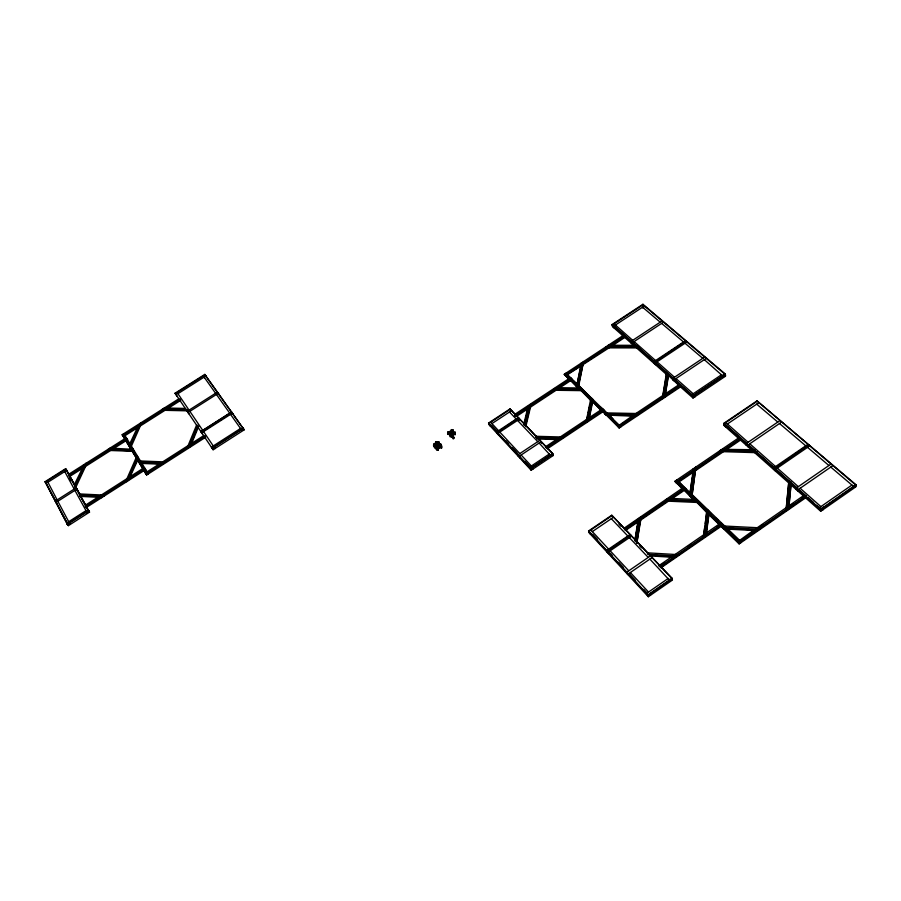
<?xml version="1.0" encoding="UTF-8"?>
<svg xmlns="http://www.w3.org/2000/svg" width="901" height="901" viewBox="0 0 901 901"><rect width="100%" height="100%" fill="white"/><g stroke="black" fill="none" stroke-linecap="round" stroke-linejoin="round"><path stroke-width="1.35" d="M453.845 437.875C450.973 434.98 453.485 441.929 454.16 437.199M788.916 506.846L788.848 505.833L803.906 495.404L803.974 496.417L791.044 484.952L790.965 483.927L788.713 481.934L785.954 510.946L788.612 509.099L791.179 482.17M788.983 480.943L786.258 508.682L786.19 507.68L757.279 527.693L757.392 528.684M787.418 508.637L790.031 481.934M789.051 505.461L791.236 482.936M437.199 442.357L436.264 443.258M703.084 537.717L705.832 536.365L706.215 533.583L703.546 535.431M709.233 511.52L708.862 514.234L706.756 512.196L707.139 509.493L709.312 512.005M706.485 532.694L709.132 513.39M704.954 526.353L703.163 538.212L707.139 509.493L711.328 513.953M705.325 523.627L706.677 511.712M704.695 535.892L707.995 511.858M757.099 452.707L723.447 451.683L723.312 450.669L695.527 469.579L691.664 498.028L691.968 494.874L689.918 492.903L689.614 496.046M706.249 509.054L699.435 502.082L696.124 501.925L694.063 499.931L697.363 500.078L692.058 495.37L695.91 466.988L695.606 470.085L693.038 471.831L693.342 468.734L690.008 493.399M690.2 492.092L692.34 477.598M692.734 474.962L692.948 471.324L678.295 481.303L685.796 489.344L672.169 498.636M690.74 495.212L694.513 469.658M668.26 375.165L664.758 396.879L662.303 398.524L666.391 373.51L679.163 385.707L678.994 384.682L665.073 393.996L665.253 395.021M664.758 396.879L665.163 394.503L662.708 396.147L662.303 398.524M665.479 393.681L668.655 374.94M636.861 542.898L640.532 519.1L640.757 520.057L668.429 501.193L668.238 500.201L696.045 501.44L706.835 512.692M641.107 516.892L640.645 519.584L638.021 521.364L638.494 518.683L641.219 517.377M636.793 543.269L640.983 518.739M666.785 373.318L662.809 396.654L662.618 395.64L635.926 413.491L636.14 414.505M663.733 396.508L667.63 373.555M634.878 540.825L637.908 520.891L638.133 521.848L625.407 530.531M635.059 539.789L636.478 531.534M636.951 528.786L637.424 526.038M637.897 523.29L638.37 520.541M635.712 541.614L639.564 519.134M592.441 401.801L592.926 399.458L591.18 397.78L590.696 400.112L592.441 401.801L593.061 399.965M589.412 417.546L592.779 401.317M587.767 415.293L586.675 420.53L586.416 419.539L560.276 436.951L560.557 437.931M588.308 412.681L589.682 406.137M587.531 420.407L591.811 399.785M451.615 432.717C453.09 431.68 449.768 431.365 450.489 433.156M451.728 436.884L451.795 433.527L450.309 433.494L449.723 435.566L450.241 436.85L451.728 436.884L452.302 434.811L450.815 434.766L450.41 431.973L450.568 434.496L448.101 434.428L447.583 433.144L447.932 431.906L452.539 432.21L451.829 431.59M638.753 347.91L609.031 347.865L608.794 346.84L583.105 363.779L578.239 388.444L578.6 385.651L576.899 384.017L576.527 386.799M577.023 384.513L581.213 363.114L580.976 366.358M577.417 382.711L580.683 367.721M577.496 385.977L582.283 363.948M590.324 397.33L578.465 385.155L583.589 361.549L583.229 364.286L567.179 374.275L567.45 375.278M576.899 384.017L576.403 386.292L578.104 387.948M525.429 419.697L528.313 407.759M524.821 425.351L529.405 406.295M530.892 404.346L530.34 406.655L527.918 408.243L528.482 405.934L531.049 404.831M525.812 426.657L530.712 406.193M452.539 432.03L452.696 434.552L455.174 434.62L455.016 432.097L450.601 431.838M455.174 434.62L455.016 432.097M451.311 432.987L451.378 429.642L452.865 429.676L453.372 430.96L452.798 433.032L451.311 432.987L451.378 429.642M452.212 432.018L452.865 429.676M452.696 434.552L452.291 431.748M448.101 434.428L447.932 431.906M441.445 445.443L441.096 446.693L436.76 446.84L435.983 445.285L436.535 443.911M437.278 448.101L441.614 447.955L441.963 446.705L440.927 444.182L438.213 443.821L438.81 441.738L437.323 441.704L436.737 443.776M438.46 445.567L437.638 448.968L436.163 448.923L436.76 446.84M438.855 445.049L438.325 446.491L436.636 446.693M438.629 446.626L438.46 444.103L439.846 444.272L438.81 441.738M436.23 445.567L435.634 447.662L436.692 450.185L438.168 450.23L438.753 448.146L437.706 445.623L433.527 445.218L433.877 443.968C438.01 442.301 434.687 446.738 437.841 445.939L438.584 444.418L437.03 445.804L436.58 444.227M439.373 446.322L439.024 447.572L437.458 447.763M439.508 446.637L439.159 447.887L438.246 444.587L436.703 445.533M441.614 447.955L440.578 445.432L440.927 444.182M434.406 445.229L434.057 446.479L438.1 446.569L438.674 445.601M439.373 447.29L434.586 447.741L434.935 446.491L433.877 443.968M452.02 432.255L450.996 432.322M187.476 448.248L189.807 446.75L190.719 444.565L187.183 447.808L196.564 425.137L197.128 426.027M191.519 443.765L198.671 426.421M189.097 446.4L197.871 425.159M126.331 481.28L127.311 479.05L129.665 477.541L128.685 479.782L126.647 481.708L129.462 475.289M136.456 458.159L137.098 455.546L126.985 478.622L127.627 479.478M127.998 479.411L137.414 457.877M137.425 459.769L138.067 457.156L129.35 477.113L129.981 477.969M131.231 442.785L129.519 446.637L130.161 444.058M130.161 445.916L139.362 425.182M131.118 445.623L130.476 448.214L140.342 425.948L139.734 425.081L164.387 409.459L164.973 410.338L188.151 410.856M140.973 423.414L140.038 425.52L137.763 426.961L140.669 422.974L130.814 445.195L131.433 446.063M74.592 487.058L84.593 465.614M75.357 488.331L85.572 466.391L84.919 465.535L85.933 463.362L85.246 465.963L82.926 467.439L83.939 465.254L86.259 463.79M85.933 463.362L75.279 486.213L79.547 493.692M75.447 486.427L74.389 484.58L83.939 465.254M74.389 484.58L75.065 485.414L69.4 475.379L82.588 467.011L83.613 464.837M439.305 447.943L438.9 448.326M435.971 441.85L435.363 442.447L435.994 443.213M436.703 444.542L436.399 445.308L436.974 445.173M439.024 448.236L436.771 443.022M435.724 441.952L436.321 441.693M451.581 432.683L453.71 437.987M436.962 446.322L438.562 445.353M438.246 446.547L438.562 447.065M437.424 447.549L438.719 447.437L439.001 446.423M821.96 508.153L824.246 506.565M855.939 484.693L855.95 486.765L820.721 511.284L820.642 509.245L855.939 484.693L756.975 400.866L723.706 423.402L723.976 425.463L739 438.787L738.876 437.762L675.052 481.179L682.53 489.209L682.35 488.218L623.627 528.527M822.816 509.042L822.838 509.797L822.816 509.042L820.687 510.518L818.784 508.096L851.929 485.053M855.95 485.988L853.844 487.452L853.833 486.675L830.767 467.078M831.004 464.071L796.225 488.105L796.326 489.637M832.851 465.648L798.038 489.716L798.128 491.248M648.337 596.732L647.887 594.874L672.011 578.194L611.734 515.226L588.601 530.937L589.153 532.829L648.337 596.732L672.405 580.075L672.011 578.194M649.858 559.116L670.096 580.863L672.259 579.377M739.079 543.416L740.982 542.098L739.079 543.416L737.525 541.906L739.428 540.6L741.05 542.593M786.224 508.187L788.882 506.339M750.972 533.133L753.259 531.545M760.151 526.77L763.597 524.382M789.997 506.092L793.443 503.715M801.473 498.14L804.92 495.764M805.809 495.899L739.248 542.008L676.775 481.731L740.69 438.235M806.553 497.194L739.147 543.911L739.023 542.931L805.539 496.845L803.906 495.404M760.804 528.369L757.336 528.189L754.666 530.047L758.135 530.216L760.759 527.873L724.764 526.049L724.9 527.029L721.329 523.166L719.46 524.461L720.98 525.925L722.85 524.63M659.352 566.425L659.138 565.479L672.416 556.334L672.619 557.28L649.598 555.894M719.46 524.461L721.408 523.661M661.796 564.736L664.093 563.159M688.161 546.569L691.596 544.204M716.824 526.826L719.111 525.238M660.061 566.661L721.16 524.551M659.194 565.715L660.658 567.236L720.901 525.441L721.048 526.421L739.147 543.911M678.577 555.151L675.198 554.96L672.518 556.807L675.885 557.009L678.487 554.678L647.031 552.809M660.962 567.844L721.78 525.914M807.803 444.418L773.497 467.979L773.632 469.511M809.594 445.927L775.254 469.522L775.378 471.065M650.376 555.951L626.623 572.281L626.983 573.678M651.997 557.651L628.211 573.993L628.583 575.401M631.488 536.219L608.051 552.245L608.445 553.653M779.804 420.688L746.073 443.675L746.242 445.218M665.073 500.551L667.675 498.782L670.941 498.917L668.339 500.697L665.175 501.046M684.276 487.464L682.44 488.714L683.87 490.099L685.706 488.849L684.366 487.959M634.101 522.231L637.48 519.933M781.516 422.141L747.762 445.162L747.931 446.705M624.472 529.416L684.073 488.781M629.923 534.586L606.508 550.579L606.902 551.986M611.858 515.71L588.736 531.41L647.999 595.336L672.101 578.667L611.734 515.226M592.329 531.601L613.378 517.298M692.835 472.529L676.662 483.533L675.153 481.675L676.876 479.929L739.361 540.104L739.484 541.084M675.153 481.675L676.978 480.436L678.397 481.798L676.572 483.037M693.421 469.241L695.989 467.495M723.379 451.176L720.113 451.086L723.379 451.176L725.936 449.441L722.67 449.34L720.045 450.568L754.486 451.604L754.599 452.629L788.792 482.959L788.713 481.934M716.779 453.901L719.088 452.336M738.876 437.762L740.352 439.069L725.868 448.935L726.003 449.948M695.144 470.953L725.17 450.511M727.479 448.946L741.343 439.508M757.031 401.395L723.773 423.92L820.653 509.752L855.95 485.211L756.975 400.866M727.411 423.999L758.687 402.803L758.766 403.592M721.847 374.546L691.236 395.089L692.914 397.24L694.874 395.922L694.986 396.699L694.874 395.922M725.316 374.05L725.575 376.145L693.027 398.017L692.711 395.944L725.316 374.05L642.931 304.268L612.083 324.54L612.534 326.601L623.548 336.388L623.334 335.352L564.308 374.253L569.162 379.681L568.891 378.679L514.674 414.449L515.89 415.89M723.717 375.345L693.117 395.899L675.164 379.997M620.8 426.308L619.043 427.479L617.748 426.241L619.505 425.069L620.913 426.815L565.997 373.138L567.315 374.782L565.625 375.897L610.608 346.829M639.091 414.066L636.038 413.998L633.572 415.654L636.624 415.721L638.989 413.559L607.297 412.917L607.533 413.919M636.038 413.998L633.572 415.654L636.624 415.71L609.087 414.64L613.187 419.37M623.098 423.233L625.418 421.679M680.717 385.144L619.28 426.274L565.873 374.771L624.99 335.791M681.291 386.383L619.156 427.986L618.931 426.984L680.334 385.876L678.994 384.682M563.384 437.526L560.411 437.447L557.944 439.091L560.906 439.17L563.238 437.03L535.543 436.275L535.847 437.244M602.476 411.475L604.199 410.327L602.949 409.11L601.215 410.27L602.476 411.475L604.199 410.327L606.733 413.142M547.414 448.743L603.163 411.599M549.475 453.913L529.36 467.337L530.948 469.511L532.942 468.182L533.178 468.903M531.185 470.232L530.543 468.306L552.685 453.53L509.989 408.919L488.567 423.031L489.266 424.968L531.185 470.232L553.282 455.478L552.685 453.53M551.378 454.69L531.263 468.115L524.923 461.278M539.113 443.044L551.074 456.075L553.056 454.746L551.682 453.316M704.706 357.066L672.551 378.544L672.822 380.087L674.759 378.803M706.249 358.361L674.061 379.873L674.32 381.416M685.424 340.724L653.687 361.819L653.968 363.362L655.883 362.101M686.911 341.986L655.14 363.103L655.432 364.657M539.744 440.33L517.827 454.904L518.323 456.345M545.567 446.75L546.839 448.248L545.567 446.75L557.798 438.596L558.091 439.575M571.741 430.487L574.061 428.932M546.502 447.741L602.713 410.293M546.772 448.011L602.352 410.98L619.156 427.986M564.443 374.748L566.132 373.645L564.443 374.748L565.625 375.897M581.336 363.621L583.713 362.056M608.389 345.793L606.024 347.347L636.343 346.874L636.545 347.91L666.571 374.546L666.391 373.51M491.935 423.594L511.43 410.743L511.667 411.475M623.334 335.352L624.562 336.445L611.16 345.286L611.385 346.311M608.918 347.347L606.024 347.347L608.907 347.347L611.272 345.793L608.276 345.274L634.563 345.308L636.343 346.874M612.601 345.511L625.485 337.019M553.146 390.246L555.399 388.162L558.282 388.207M570.716 378.06L569.027 379.175L570.209 380.323L571.91 379.208L570.716 378.06L572.045 379.704L559.555 387.948M514.437 416.172L570.468 379.186M516.138 416.622L515.811 415.643L570.074 379.817L578.791 388.973L578.521 387.971L558.136 387.7L558.417 388.703M558.282 388.207L555.872 389.795L553 389.75M516.521 416.363L528.076 408.739L527.761 407.759L523.841 424.033L525.474 425.745L530.182 406.16L530.498 407.139L556.018 390.291L555.737 389.288L580.233 389.626L590.831 400.607L590.572 399.605L586.044 422.423L588.511 420.778L589.006 418.402L586.54 420.035L586.044 422.423L588.511 420.778L592.317 401.294L601.339 410.766L601.091 409.764L588.871 417.906L589.13 418.897M662.077 320.936L630.835 341.569L631.15 343.123L633.459 341.592M518.154 417.771L496.609 431.996L497.115 433.449M663.508 322.153L632.232 342.819L632.547 344.362M449.239 433.978L453.361 431.264M436.444 445.285L436.884 447.155L439.238 447.087L438.596 446.434M437.447 443.911L438.337 443.968M437.582 444.227L438.472 444.283M438.708 445.747L438.674 446.952M510.146 409.414L488.736 423.515L530.7 468.79L552.831 454.014L509.989 408.919M212.287 448.428L243.326 428.527L242.819 427.93M212.715 449.092L214.573 447.898L215.001 448.563L214.134 447.268M230.555 414.359L241.873 430.385L243.72 429.203L204.809 374.399L175.053 393.208L176.202 394.987M213.132 449.757L244.126 429.867L243.056 428.076L212.005 447.988L213.132 449.757L175.053 393.208M86.327 506.52L85.516 505.112L142.707 468.588L143.338 469.444M201.024 431.703L231.681 412.117M101.712 495.392L104.054 495.516L101.678 497.025L99.335 496.913L101.712 495.392L104.392 495.933L100.36 495.741M201.306 432.142L231.951 412.568M85.235 506.734L144.205 469.061M201.723 432.773L232.39 413.187L233.201 414.539M86.091 507.623L145.692 469.545L143.721 470.176L143.022 469.016L144.993 468.385M165.412 462.359L163.025 462.258L160.682 463.767L163.07 463.857L165.108 461.92L140.387 460.963L141.006 461.819M147.325 472.304L145.354 472.935L160.378 463.328L160.986 464.195L140.973 463.396M163.036 462.258L160.682 463.767L163.07 463.857L141.367 462.573L141.986 463.441M67.012 523.999L88.185 510.462L89.537 512.128L68.408 525.643L45.05 481.697L65.57 468.7L68.825 473.903M128.685 479.782L137.74 460.208L137.121 459.341L146.052 474.106L205.248 436.073M146.367 474.534L148.35 473.903L123.797 433.663L122.491 435.115L124.687 438.652M146.052 474.106L146.683 474.962L205.665 437.244M188.05 412.5L218.233 393.32L219.044 394.672M131.377 449.7L122.187 434.687L178.815 398.816L179.378 399.706M122.491 435.115L124.113 434.091M180.346 399.222L123.628 435.149L146.852 473.419M124.777 435.183L123.471 436.647M186.89 410.833L186.316 409.944L162.09 409.414L164.68 409.899L166.944 408.468L164.646 408.412M124.642 435.904L180.718 400.359M69.568 475.593L68.78 474.23L124.676 438.798L125.295 439.665M69.411 476.64L127.582 439.733L125.656 440.33L124.991 439.226L126.917 438.641M108.007 450.004L110.305 448.54L112.591 448.619L110.282 450.083L107.681 449.576L134.35 450.95L132.03 450.86M124.991 439.226L126.602 438.201M68.51 475.807L126.129 439.271M84.919 465.535L109.967 449.655L110.609 450.511L132.346 451.288L131.715 450.432L136.761 458.598M175.346 393.658L205.079 374.85M205.901 375.999L177.925 393.703L178.353 394.368M451.547 433.91L450.601 431.568L451.604 431.399M437.165 446.919L438.303 446.907M438.596 446.907L439.012 447.031M453.226 436.636L451.806 434.575M636.816 345.567L634.619 345.567L636.388 347.133L638.595 347.133M636.973 346.333L634.766 346.333L634.563 345.308M608.648 346.57L637.198 346.603M450.815 432.086L452.077 431.928M583.285 390.167L581.573 388.511L578.656 388.477L580.368 390.133L583.409 390.674M555.635 388.973L580.965 389.322M554.104 390.257L556.018 390.291M554.52 390.268L582.44 390.662M604.413 413.356L607.42 413.424L609.211 415.147L606.204 415.079L604.537 413.863M606.812 414.246L636.331 414.854M632.311 416.127L606.204 415.079M164.658 409.155L187.397 409.651M164.68 409.899L162.383 409.854L164.354 407.973L185.291 408.423L185.865 409.313M451.885 430.926L453.372 430.96M450.376 433.223L447.583 433.144L448.45 433.178M452.189 433.268L454.667 433.336M536.241 437.627L560.659 438.303M449.723 435.566L451.221 435.611M535.543 436.275L537.221 438.021L560.906 439.17M537.041 438.99L556.683 439.542M754.486 451.604L752.358 449.712L722.67 449.34M754.88 450.038L752.38 449.971L754.52 451.863L757.02 451.93M752.087 450.725L754.959 450.815M723.019 450.263L755.353 451.221M440.578 445.432L437.706 445.623L437.109 447.707L438.168 450.23M112.591 448.619L109.99 448.112L133.382 449.351L131.073 449.272M115.542 449.149L112.907 449.047L112.265 448.191L125.34 439.902L142.718 468.43M110.294 449.306L132.706 450.106M138.349 461.301L140.691 461.391L138.664 461.729M140.015 462.157L163.047 463.058M141.682 463.013L139.644 463.351M668.013 499.74L696.743 501.001M666.267 501.091L698.421 502.521M80.527 495.809L79.457 493.928L101.374 494.976L102.038 495.82L104.392 495.933M84.255 494.964L86.935 495.1M80.29 495.178L101.689 496.214M99.335 496.913L102.016 497.453L99.662 497.341L98.997 496.496L80.358 495.595L85.539 504.751M79.829 496.372L102.016 497.453M721.419 526.364L724.832 526.533L726.994 528.617L723.582 528.448L721.419 526.364L723.762 526.972M724.201 527.49L757.73 529.202M723.582 528.448L725.924 529.056M723.649 528.932L753.36 530.464M647.673 554.318L675.547 555.985M649.047 554.926L675.885 557.009M723.897 374.028L725.474 375.368L723.526 376.674L704.323 359.645M660.208 322.175L642.571 307.185L642.728 307.973M661.638 323.391L683.532 341.986M685.019 343.247L702.791 358.35M756.705 404.155L777.788 422.062M779.5 423.526L805.753 445.826M807.544 447.346L828.931 465.513M614.043 323.831L632.716 340.33M634.113 341.569L655.59 360.546M657.054 361.83L674.489 377.249M675.998 378.578L693.207 393.782M725.778 422.569L748.112 442.29M749.79 443.776L775.57 466.56M777.315 468.103L798.32 486.664M800.133 488.263L820.912 506.621M613.964 325.824L631.928 341.727M633.335 342.966L654.779 361.954M656.243 363.249L673.655 378.668M725.688 424.731L747.177 443.754M748.855 445.24L774.601 468.036M776.347 469.59L797.317 488.151M800.167 490.673L806.361 496.158M808.422 497.983L813.592 502.555M816.689 505.292L820.811 508.952M612.083 324.54L692.711 395.944M723.706 423.402L820.642 509.245M612.365 325.835L613.885 327.806M623.391 335.611L624.618 336.704M666.436 373.769L668.305 375.424M679.027 384.941L680.379 386.135M723.875 424.698L725.609 426.905M738.91 438.01L740.385 439.328M788.735 482.193L790.988 484.186M803.929 495.651L805.55 497.093M634.034 345.68L624.787 337.481L624.562 336.445M693.027 398.017L680.514 386.912L680.334 385.876M820.721 511.284L805.595 497.859L805.539 496.845M697.363 500.078L699.446 502.082M573.036 380.673L576.032 383.556M600.066 406.723L602.949 409.11M715.36 517.838L718.39 520.744M738.054 539.699L727.062 529.112L726.927 528.132L758.135 530.216M564.308 374.253L618.931 426.984M675.052 481.179L739.023 542.931M689.524 495.55L691.574 497.532M693.32 499.627L683.78 489.603L625.001 529.968M514.674 414.449L515.811 415.643M634.642 539.868L636.624 541.94M659.138 565.479L660.602 566.999M525.553 425.993L523.92 424.281L524.157 425.013M535.622 436.512L537.221 438.021M634.698 540.104L636.692 542.188M551.908 454.048L553.282 455.478M618.987 524.202L620.913 526.218M639.699 545.86L641.58 547.831M509.504 412.005L516.217 419.044M517.501 420.395L537.773 441.648M611.306 518.706L627.828 536.016M629.394 537.66L648.247 557.426M490.673 422.242L498.546 430.712M499.818 432.086L519.809 453.586M521.127 455.005L531.353 465.997M590.831 529.991L608.625 549.137M610.168 550.793L628.763 570.806M630.362 572.518L648.517 592.058M491.495 425.261L497.836 432.086M505.754 440.623L508.603 443.697M512.41 447.797L517.163 452.921M592.633 534.259L597.363 539.35M610.236 553.225L612.083 555.23M618.593 562.235L623.233 567.236M629.472 573.96L635.16 580.086M643.686 589.288L646.535 592.351M488.567 423.031L530.543 468.306M588.601 530.937L647.887 594.874M489.006 424.236L490.516 426.319M588.95 532.119L590.651 534.439M450.016 431.174L452.584 434.068M435.791 441.895L436.647 443.9M69.073 522.422L57.844 501.26M70.312 524.427L69.794 523.808L67.879 525.024L66.64 523.03L85.888 510.732L87.127 512.714L89.03 511.498L88.287 510.135L88.805 510.766M57 503.704L55.963 502.465L76.788 489.209L77.801 490.471M47.111 484.648L46.593 484.028L56.312 502.364L55.265 501.125L76.078 487.891L77.092 489.153M45.05 481.697L46.435 483.353M47.764 481.562L47.246 480.943L57.146 499.931M48.44 482.857L47.922 482.226L66.595 470.401L67.102 471.032L66.415 469.759M86.62 512.095L87.127 512.714L74.918 490.403M85.516 505.112L86.192 505.945M79.457 493.928L80.133 494.762M65.255 472.203L64.748 471.572L74.209 489.085M68.78 474.23L69.456 475.075M82.588 467.011L83.252 467.856M147.009 471.876L147.64 472.732M122.187 434.687L122.806 435.543M125.081 435.622L124.462 434.755L137.448 426.522L138.067 427.401M130.476 444.486L129.857 443.619L138.698 424.855M205.89 376.201L244.126 429.867M215.587 393.275L204.122 377.125L204.527 377.812M216.431 394.458L229.687 413.12M163.329 462.697L162.732 461.83L188.095 445.612L188.669 446.491M177.137 392.521L189.052 410.135M189.874 411.34L202.725 430.34M203.57 431.59L213.706 446.603M189.807 446.75L197.612 426.702L198.186 427.592M167.237 408.908L166.651 408.029L179.524 399.875L180.087 400.765M191.001 445.004L190.426 444.125L203.66 435.667L204.234 436.546M188.906 413.829L187.239 411.284L217.389 392.126L218.2 393.478M176.562 395.505L176.99 396.17M211.836 447.797L211.42 447.133L240.567 428.448L240.972 429.124M204.414 436.782L204.989 437.672M202.579 434.102L200.878 431.523L231.512 411.948L232.323 413.3M214.573 447.898L215.001 448.563M146.683 474.962L143.417 469.736L86.158 506.306L89.537 512.128M204.809 374.399L206.306 376.686M241.468 429.709L241.873 430.385M65.57 468.7L88.185 510.462M69.76 478.228L71.066 480.65M57.641 504.92L68.408 525.643M433.527 445.218L434.586 447.741M437.323 441.704L437.852 442.965L439.328 443.01L438.742 445.094L438.213 443.821M498.388 434.823L497.87 433.37L519.438 419.123L519.922 420.587M519.64 457.776L519.156 456.323L541.084 441.738L541.546 443.202M550.849 455.343L551.074 456.075M650.511 595.223L650.342 594.536L648.168 596.034L646.355 593.568L668.272 578.408L670.096 580.863M617.748 426.241L633.459 415.147L633.673 416.161M615.574 325.813L615.406 325.036L644.418 305.98L644.564 306.757M675.299 555.433L675.108 554.475L703.467 534.935L703.636 535.904M671.031 499.413L670.84 498.433L693.973 499.436L694.142 500.427M642.931 304.268L643.179 305.585M706.294 534.079L706.136 533.099L719.381 523.977L719.527 524.956L708.941 514.73L708.783 513.739L705.832 536.365M737.525 541.906L754.61 529.551L754.711 530.531M740.352 439.069L740.476 440.093L752.47 450.737L752.358 449.712M785.92 510.439L788.578 508.592M808.67 444.655L774.376 468.745L808.67 444.655M630.587 534.924L607.274 551.412L630.587 534.924M725.384 374.568L692.79 396.463L612.196 325.058L643.032 304.797L725.384 374.568M686.089 340.826L654.408 362.461L686.089 340.826M518.638 417.951L497.239 432.683L518.638 417.951M88.523 510.878L67.361 524.405L45.399 482.114L65.908 469.128L88.523 510.878"/></g></svg>
